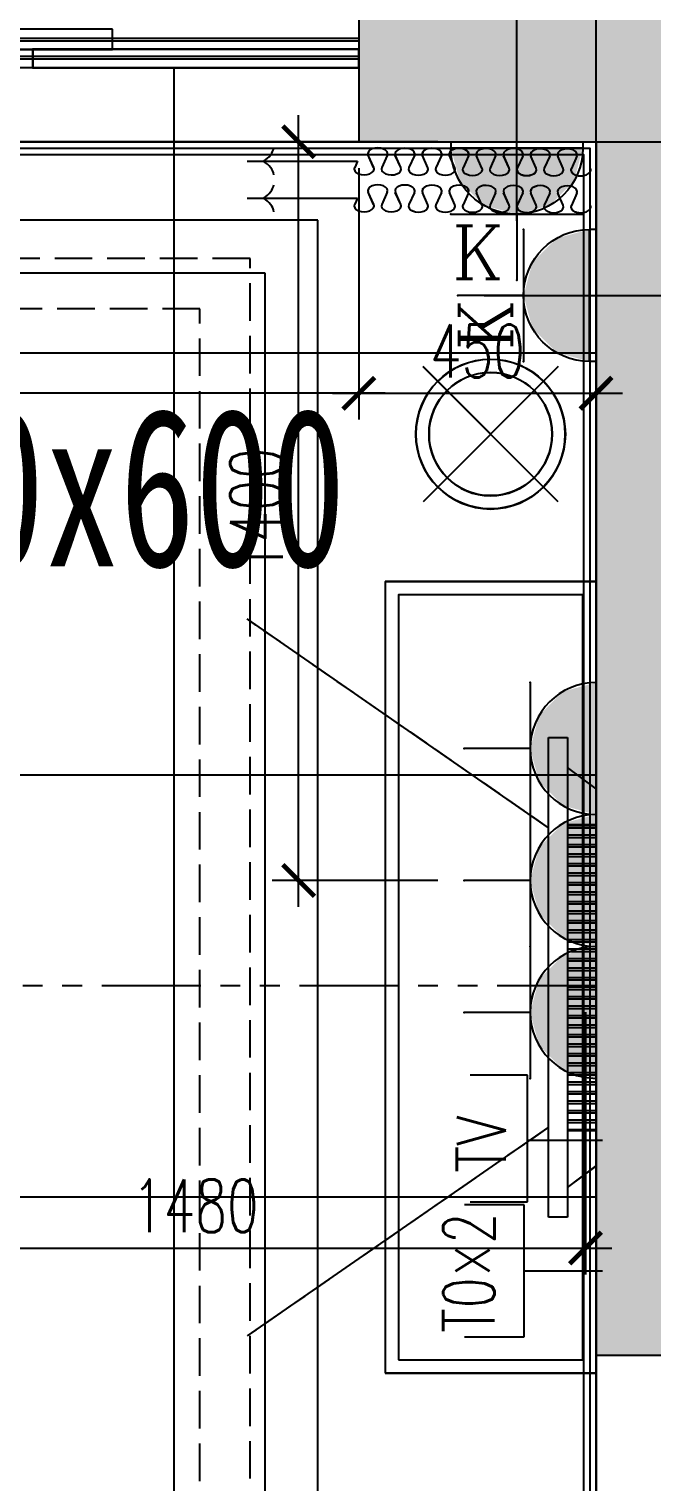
# Model space of a CAD drawing. Header units: millimetres. Extents: x 150839 to 219642, y 49429 to 88695.
# Drawn here: x 163506 to 164688, y 82855 to 85608 of the extents above; entities that cross this region are included whole.
import ezdxf
from ezdxf.enums import TextEntityAlignment as Align
from ezdxf.lldxf.tags import DXFTag
from ezdxf.xclip import XClip

# ---------------------------------------------------------------- set-up
doc = ezdxf.new("R2010")
doc.units = ezdxf.units.MM
doc.header["$LTSCALE"] = 300
doc.header["$XCLIPFRAME"] = 0
for name, pattern in [('DASH', [0.35, 0.25, -0.1]), ('HIDDEN2', [0.1875, 0.125, -0.0625]), ('PHANTOM2', [1.25, 0.625, -0.125, 0.125, -0.125, 0.125, -0.125])]:
    doc.linetypes.add(name, pattern=pattern)
doc.layers.get('0').update_dxf_attribs({"color": 97})
doc.layers.get('DEFPOINTS').update_dxf_attribs({"color": 217, "linetype": 'HIDDEN2'})
for name, color, linetype in [('00-墙填充', 8, 'Continuous'), ('00-墙实线', 6, 'Continuous'), ('00-梁编号', 2, 'Continuous'), ('00-梁虚线', 4, 'DASH'), ('C天-CEIL', 1, 'Continuous'), ('C天-LITEDIM', 3, 'Continuous'), ('E_detail', 125, 'Continuous'), ('EQUIP-动力', 1, 'Continuous'), ('F平-FLOOR1', 1, 'Continuous'), ('P平-DOOR', 1, 'Continuous'), ('P平-FURN1', 1, 'Continuous'), ('P平-WALLDIM', 3, 'Continuous'), ('WALL', 4, 'Continuous'), ('家具', 8, 'Continuous')]:
    doc.layers.add(name, color=color, linetype=linetype)
doc.layers.add('PUB_HATCH', color=8, linetype='Continuous', lineweight=0)
doc.styles.add('_SIMPLEX', font='romans.shx', dxfattribs={"width": 0.8, "bigfont": '0hztxt.shx'})
doc.styles.add('_TEL_DIM', font='COMPLEX.shx')
doc.styles.add('A10-2栋平面_SEN20RSI$0$DIM_FONT', font='SIMPLEX.shx', dxfattribs={"width": 0.7, "bigfont": 'hztxt.shx'})
doc.styles.add('A10-2栋平面_SEN20RSI$0$STANDARD', font='txt4.shx', dxfattribs={"bigfont": 'fstxt.shx'})
doc.styles.get("Standard").update_dxf_attribs({"font": ''})
doc.styles.add('TXT', font='txt.shx', dxfattribs={"width": 0.7, "bigfont": '1.shx'})
doc.styles.add('黑体', font='simhei.ttf', dxfattribs={"width": 0.7})
doc.styles.get('Standard').set_extended_font_data('SimSun')
tags = doc.linetypes.add('DASHED2', pattern=[0.375, 0.25, -0.125]).pattern_tags.tags
tags[6:7] = [DXFTag(74, 4), DXFTag(75, 0), DXFTag(340, '0'), DXFTag(46, 1.0), DXFTag(50, 0.0), DXFTag(44, 0.0), DXFTag(45, 0.0)]
tags[4:5] = [DXFTag(74, 4), DXFTag(75, 0), DXFTag(340, '0'), DXFTag(46, 1.0), DXFTag(50, 0.0), DXFTag(44, 0.0), DXFTag(45, 0.0)]
doc.dimstyles.new('大样50', dxfattribs={"dimscale": 0.5, "dimtxt": 200, "dimasz": 120, "dimexe": 100, "dimexo": 100, "dimgap": 60, "dimtad": 1, "dimdec": 0, "dimzin": 0, "dimdsep": 46, "dimtxsty": 'TXT', "dimblk": 'ARCHTICK', "dimcen": 0.09, "dimdle": 100, "dimclrd": 4, "dimclre": 3, "dimclrt": 65, "dimadec": 0, "dimazin": 0, "dimtfac": 1, "dimtdec": 0, "dimtix": 1, "dimtmove": 2, "dimatfit": 3, "dimldrblk": 'ARCHTICK', "dimfxl": 1, "dimtolj": 1, "dimtzin": 0, "dimarcsym": 0})

# ---------------------------------------------------------------- blocks, each defined once
blk = doc.blocks.new('$DorLib2D$00000138')
at = {"color": 0, "linetype": 'Continuous'}
for p, q in [((-0.2875, 0), (-0.2875, 0.1538)), ((-0.2875, 0.1538), (0, 0.1538)), ((0, 0.1538), (0, 0)), ((0.2875, 0.1538), (0, 0.1538)), ((0.2875, 0), (0.2875, 0.1538)), ((-0.5, -0.1399), (-0.5, 0)), ((-0.5, 0), (-0.2188, 0)), ((0, 0), (-0.2875, 0)), ((-0.2188, 0), (-0.2188, -0.1399)), ((0, 0), (0.2875, 0)), ((0.2188, 0), (0.2188, -0.1399)), ((0.5, 0), (0.2188, 0)), ((0.5, 0), (0.5, -0.1946)), ((0.5, -0.1399), (0.5, 0)), ((-0.2188, -0.1399), (-0.5, -0.1399)), ((0.2188, -0.1399), (0.5, -0.1399)), ((-0.1857, -0.186), (-0.037, -0.186)), ((-0.037, -0.186), (-0.1019, -0.2583)), ((-0.1019, -0.2583), (-0.1019, -0.186)), ((0.1857, -0.186), (0.037, -0.186)), ((0.037, -0.186), (0.1019, -0.2583)), ((0.1019, -0.2583), (0.1019, -0.186))]:
    blk.add_line(p, q, dxfattribs=at)
blk = doc.blocks.new('df')
at = {"layer": '00-墙填充'}
blk.add_hatch(color=8, dxfattribs=at).paths.add_polyline_path([(925589.9, 66029.7), (925139.9, 66029.7), (925139.8, 65729.7), (925589.9, 65729.7), (925589.9, 63429.7), (925839.9, 63429.7), (925839.9, 67029.7), (925589.9, 67029.7)])
at = {"layer": '00-墙实线', "color": 8, "linetype": 'ByBlock'}
for p, q in [((925139.9, 66029.7), (925139.8, 65729.7)), ((925139.8, 65729.7), (925589.9, 65729.7)), ((925589.9, 65729.7), (925589.9, 63429.7)), ((925589.9, 63429.7), (925839.9, 63429.7))]:
    blk.add_line(p, q, dxfattribs=at)
at = {"layer": '00-梁虚线', "color": 8}
for p, q in [((925139.8, 65729.7), (922489.9, 65729.7)), ((925589.9, 58179.7), (925589.9, 63429.7))]:
    blk.add_line(p, q, dxfattribs=at)
at = {"layer": '00-梁编号', "color": 8, "ltscale": 3000, "style": '黑体', "width": 0.7}
blk.add_text('KL44(1) 300x600', height=300, dxfattribs=at).set_placement((922971.9, 64924.8))
blk = doc.blocks.new('jtyejt54')
at = {"layer": '家具', "linetype": 'DASH'}
for points in [[(164263.9, 82850.2), (162994.3, 82850.2), (162994.3, 85599.4), (163640.3, 85599.4)], [(164263.9, 82950.2), (163094.3, 82950.2), (163094.3, 85499.4), (163616.1, 85499.4)]]:
    blk.add_lwpolyline(points, dxfattribs=at)
blk = doc.blocks.new('A$C2B9C41D5')
at = {"color": 8}
for p, q in [((13.9, 856.3), (37, 846)), ((50.8, 865.2), (25.3, 865.1)), ((37, 830.7), (14, 820.2)), ((14.1, 804.9), (37.2, 794.7)), ((37.3, 779.3), (14.3, 768.9)), ((14.4, 753.5), (37.4, 743.3)), ((37.5, 728), (14.5, 717.5)), ((14.6, 702.2), (37.7, 691.9)), ((37.8, 676.6), (14.8, 666.1)), ((14.8, 650.8), (37.9, 640.5)), ((38, 625.2), (15, 614.8)), ((15.1, 599.4), (38.2, 589.2)), ((38.2, 573.8), (15.3, 563.4)), ((15.3, 548.1), (38.4, 537.8)), ((38.5, 522.5), (15.5, 512)), ((15.6, 496.7), (38.7, 486.4)), ((38.7, 471.1), (15.7, 460.6)), ((15.8, 445.3), (38.9, 435.1)), ((39, 419.7), (16, 409.3)), ((16.1, 393.9), (39.2, 383.7)), ((39.2, 368.4), (16.2, 357.9)), ((16.3, 342.6), (39.4, 332.3)), ((39.5, 317), (16.5, 306.5)), ((16.6, 291.2), (39.6, 280.9)), ((39.7, 265.6), (16.7, 255.1)), ((16.8, 239.8), (39.9, 229.6)), ((28.5, 209), (17, 203.8)), ((28.5, 0), (28.5, 209))]:
    blk.add_line(p, q, dxfattribs=at)
at = {"color": 8, "extrusion": (0, 0, -1)}
for centre, major_axis, start_param, end_param in [((11.1, 838.3), (0.1, -18.7), -0.261799, 3.403392), ((39.8, 864.1), (0.1, -18.7), 4.654992, 6.544985), ((40, 812.7), (0.1, -18.7), 2.879793, 6.544985), ((11.3, 786.9), (0.1, -18.7), -0.261799, 3.403392), ((40.2, 761.3), (0.1, -18.7), 2.879793, 6.544985), ((11.6, 735.5), (0.1, -18.7), -0.261799, 3.403392), ((40.5, 710), (0.1, -18.7), 2.879793, 6.544985), ((11.8, 684.1), (0.1, -18.7), -0.261799, 3.403392), ((40.7, 658.6), (0.1, -18.7), 2.879793, 6.544985), ((12.1, 632.8), (0.1, -18.7), -0.261799, 3.403392), ((41, 607.2), (0.1, -18.7), 2.879793, 6.544985), ((12.3, 581.4), (0.1, -18.7), -0.261799, 3.403392), ((41.2, 555.8), (0.1, -18.7), 2.879793, 6.544985), ((12.5, 530), (0.1, -18.7), -0.261799, 3.403392), ((41.5, 504.5), (0.1, -18.7), 2.879793, 6.544985), ((12.8, 478.6), (0.1, -18.7), -0.261799, 3.403392), ((41.7, 453.1), (0.1, -18.7), 2.879793, 6.544985), ((13, 427.3), (0.1, -18.7), -0.261799, 3.403392), ((41.9, 401.7), (0.1, -18.7), 2.879793, 6.544985), ((13.3, 375.9), (0.1, -18.7), -0.261799, 3.403392), ((42.2, 350.3), (0.1, -18.7), 2.879793, 6.544985), ((13.5, 324.5), (0.1, -18.7), -0.261799, 3.403392), ((42.4, 299), (0.1, -18.7), 2.879793, 6.544985), ((13.8, 273.2), (0.1, -18.7), -0.261799, 3.403392), ((42.7, 247.6), (0.1, -18.7), 2.879793, 6.544985), ((14, 221.8), (0.1, -18.7), -0.261799, 3.403392), ((-1.7, -22.8), (0.2, 73.7), 0.103858, 0.754423), ((58.5, -22.9), (0.2, 73.7), -0.754423, -0.104277)]:
    blk.add_ellipse(centre, major_axis=major_axis, ratio=0.596091, start_param=start_param, end_param=end_param, dxfattribs=at)
blk = doc.blocks.new('A$C0C0425CB')
h = blk.add_hatch()
h.set_pattern_fill('_USER', color=8, scale=20, angle=360, style=0, pattern_type=0)
h.set_pattern_definition([(180, (129.765, -16.18), (-4e-15, 18), [])])
h.paths.add_polyline_path([(39.8, 273.8), (93.8, 273.8), (93.8, -306.1), (39.8, -306.1)])
at = {"color": 7, "linetype": 'HIDDEN2'}
for p, q in [((129.8, 267.6), (701.8, 663.4)), ((129.8, -300), (701.8, -695.7))]:
    blk.add_line(p, q, dxfattribs=at)
at = {"color": 5, "extrusion": (0, 0, -1)}
for p, q in [((93.8, -470.8), (93.8, 438.5)), ((93.8, 438.5), (129.8, 438.5)), ((129.8, 438.5), (129.8, -470.8)), ((93.8, 381.8), (39.8, 341.3)), ((39.8, 341.3), (39.8, -373.6)), ((39.8, -373.6), (93.8, -414.1)), ((129.8, -470.8), (93.8, -470.8))]:
    blk.add_line(p, q, dxfattribs=at)
at = {"color": 8}
for p, q in [((93.8, 273.8), (39.8, 273.8)), ((93.8, -306.1), (39.8, -306.1))]:
    blk.add_line(p, q, dxfattribs=at)
blk = doc.blocks.new('A$C21987430')
at = {"layer": 'P平-FURN1', "color": 5}
for p, q in [((226.5, 453), (226.5, 0)), ((0, 226.5), (452.7, 226.5))]:
    blk.add_line(p, q, dxfattribs=at)
blk.add_circle((226.5, 226.5), 177.2, dxfattribs=at)
at = {"layer": 'P平-FURN1', "color": 253}
blk.add_circle((226.5, 226.5), 146, dxfattribs=at)
blk = doc.blocks.new('_ArchTick')
at = {"color": 0, "linetype": 'ByBlock', "const_width": 0.15}
blk.add_lwpolyline([(-0.5, -0.5), (0.5, 0.5)], dxfattribs=at)
blk = doc.blocks.new('*D150')
at = {"layer": 'DEFPOINTS', "color": 0, "transparency": 16777216}
for p in [(164131.7, 85394.9), (164581.7, 85394.9), (164581.7, 84918.1)]:
    blk.add_point(p, dxfattribs=at)
at = {"layer": 'P平-WALLDIM', "color": 3, "lineweight": -2, "transparency": 16777216}
for p, q in [((164131.7, 85344.9), (164131.7, 84868.1)), ((164581.7, 85344.9), (164581.7, 84868.1))]:
    blk.add_line(p, q, dxfattribs=at)
at = {"layer": 'P平-WALLDIM', "color": 4, "lineweight": -2, "transparency": 16777216}
blk.add_line((164081.7, 84918.1), (164631.7, 84918.1), dxfattribs=at)
at = {"layer": 'P平-WALLDIM', "color": 4, "lineweight": -2, "transparency": 16777216, "xscale": 60, "yscale": 60, "zscale": 60, "rotation": 180}
blk.add_blockref('_ArchTick', (164131.7, 84918.1), dxfattribs=at)
at = {"layer": 'P平-WALLDIM', "color": 4, "lineweight": -2, "transparency": 16777216, "xscale": 60, "yscale": 60, "zscale": 60}
blk.add_blockref('_ArchTick', (164581.7, 84918.1), dxfattribs=at)
at = {"layer": 'P平-WALLDIM', "color": 65, "transparency": 16777216, "insert": (164356.7, 84998.1), "char_height": 100, "attachment_point": 5, "style": 'TXT'}
blk.add_mtext('\\A1;450', dxfattribs=at)
blk = doc.blocks.new('*D151')
at = {"layer": 'DEFPOINTS', "color": 0, "transparency": 16777216}
for p in [(161931.7, 85394.9), (164131.7, 85394.9), (161931.7, 84918.1)]:
    blk.add_point(p, dxfattribs=at)
at = {"layer": 'P平-WALLDIM', "color": 3, "lineweight": -2, "transparency": 16777216}
for p, q in [((161931.7, 85344.9), (161931.7, 84868.1)), ((164131.7, 85344.9), (164131.7, 84868.1))]:
    blk.add_line(p, q, dxfattribs=at)
at = {"layer": 'P平-WALLDIM', "color": 4, "lineweight": -2, "transparency": 16777216}
blk.add_line((164181.7, 84918.1), (161881.7, 84918.1), dxfattribs=at)
at = {"layer": 'P平-WALLDIM', "color": 4, "lineweight": -2, "transparency": 16777216, "xscale": 60, "yscale": 60, "zscale": 60, "rotation": 180}
blk.add_blockref('_ArchTick', (161931.7, 84918.1), dxfattribs=at)
at = {"layer": 'P平-WALLDIM', "color": 4, "lineweight": -2, "transparency": 16777216, "xscale": 60, "yscale": 60, "zscale": 60}
blk.add_blockref('_ArchTick', (164131.7, 84918.1), dxfattribs=at)
at = {"layer": 'P平-WALLDIM', "color": 65, "transparency": 16777216, "insert": (163031.7, 84998.1), "char_height": 100, "attachment_point": 5, "style": 'TXT'}
blk.add_mtext('\\A1;2200', dxfattribs=at)
blk = doc.blocks.new('*D195')
at = {"layer": 'DEFPOINTS', "color": 0, "transparency": 16777216}
for p in [(164017.5, 85394.9), (164331.7, 85394.9), (164331.7, 83994.6)]:
    blk.add_point(p, dxfattribs=at)
at = {"layer": 'EQUIP-动力', "color": 4, "lineweight": -2, "transparency": 16777216}
blk.add_line((164017.5, 83944.6), (164017.5, 85444.9), dxfattribs=at)
at = {"layer": 'EQUIP-动力', "color": 3, "lineweight": -2, "transparency": 16777216}
for p, q in [((164281.7, 85394.9), (163967.5, 85394.9)), ((164281.7, 83994.6), (163967.5, 83994.6))]:
    blk.add_line(p, q, dxfattribs=at)
at = {"layer": 'EQUIP-动力', "color": 4, "lineweight": -2, "transparency": 16777216, "xscale": 60, "yscale": 60, "zscale": 60}
for p, rotation in [((164017.5, 85394.9), 90), ((164017.5, 83994.6), 270)]:
    blk.add_blockref('_ArchTick', p, dxfattribs=dict(at, rotation=rotation))
at = {"layer": 'EQUIP-动力', "color": 65, "transparency": 16777216, "insert": (163937.5, 84694.8), "char_height": 100, "attachment_point": 5, "rotation": 90, "style": 'TXT'}
blk.add_mtext('\\A1;1400', dxfattribs=at)
blk = doc.blocks.new('htrwhth4w')
at = {"layer": 'EQUIP-动力', "color": 250, "linetype": 'DASHED2'}
for p, q in [((205795.4, 85608.1), (205162.9, 85608.1)), ((205795.4, 85569.7), (205795.4, 85608.1)), ((205162.9, 85569.7), (205795.4, 85569.7)), ((205644.1, 85569.7), (205644.1, 85534.7)), ((206262.9, 85569.7), (205644.1, 85569.7)), ((206262.9, 85569.7), (206262.9, 85521)), ((206262.9, 85534.7), (206262.9, 85569.7)), ((205644.1, 85534.7), (206262.9, 85534.7)), ((206291.1, 85345.7), (206280.8, 85368.8)), ((206316.8, 85368.6), (206306.4, 85345.6)), ((206342.4, 85345.5), (206332.2, 85368.6)), ((206368.2, 85368.4), (206357.8, 85345.4)), ((206393.8, 85345.2), (206383.5, 85368.3)), ((206419.6, 85368.1), (206409.1, 85345.1)), ((206445.2, 85345), (206434.9, 85368.1)), ((206471, 85367.9), (206460.5, 85344.9)), ((206496.5, 85344.7), (206486.3, 85367.8)), ((206522.3, 85367.7), (206511.9, 85344.7)), ((206547.9, 85344.5), (206537.7, 85367.6)), ((206573.7, 85367.4), (206563.2, 85344.4)), ((206599.3, 85344.2), (206589, 85367.3)), ((206625.1, 85367.2), (206614.6, 85344.2)), ((206650.7, 85344), (206640.4, 85367.1)), ((206676.5, 85366.9), (206666, 85343.9)), ((206051.2, 85357.4), (206260.2, 85357.4)), ((206260.2, 85357.4), (206255, 85345.9)), ((206051.2, 85287.4), (206260.2, 85287.4)), ((206260.2, 85287.4), (206255, 85275.9)), ((206291.1, 85275.7), (206280.8, 85298.8)), ((206316.8, 85298.6), (206306.4, 85275.6)), ((206342.4, 85275.5), (206332.2, 85298.6)), ((206368.2, 85298.4), (206357.8, 85275.4)), ((206393.8, 85275.2), (206383.5, 85298.3)), ((206419.6, 85298.1), (206409.1, 85275.1)), ((206445.2, 85275), (206434.9, 85298.1)), ((206471, 85297.9), (206460.5, 85274.9)), ((206496.5, 85274.7), (206486.3, 85297.8)), ((206522.3, 85297.7), (206511.9, 85274.7)), ((206547.9, 85274.5), (206537.7, 85297.6)), ((206573.7, 85297.4), (206563.2, 85274.4)), ((206599.3, 85274.2), (206589, 85297.3)), ((206625.1, 85297.2), (206614.6, 85274.2)), ((206650.7, 85274), (206640.4, 85297.1)), ((206676.5, 85296.9), (206666, 85273.9)), ((206185.1, 85245.7), (205539.1, 85245.7)), ((206185.1, 82496.5), (206185.1, 85245.7)), ((206085.1, 85145.7), (205563.4, 85145.7)), ((206085.1, 82596.5), (206085.1, 85145.7)), ((206640.9, 84968.6), (206384.7, 84712.3)), ((206640.9, 84712.3), (206384.8, 84968.4)), ((206712.9, 84560.9), (206312.9, 84560.9)), ((206312.9, 84560.9), (206312.9, 83060.9)), ((206712.9, 83060.9), (206712.9, 84560.9)), ((206687.9, 84535.9), (206337.9, 84535.9)), ((206337.9, 84535.9), (206337.9, 83085.9)), ((206687.9, 83085.9), (206687.9, 84535.9)), ((206622.9, 84094.4), (206050.9, 84490.2)), ((206658.9, 84100.6), (206712.9, 84100.6)), ((206658.9, 84098.6), (206712.9, 84098.6)), ((206658.9, 84080.6), (206712.9, 84080.6)), ((206658.9, 84062.6), (206712.9, 84062.6)), ((206658.9, 84044.6), (206712.9, 84044.6)), ((206658.9, 84026.6), (206712.9, 84026.6)), ((206658.9, 84008.6), (206712.9, 84008.6)), ((206658.9, 83990.6), (206712.9, 83990.6)), ((206658.9, 83972.6), (206712.9, 83972.6)), ((206658.9, 83954.6), (206712.9, 83954.6)), ((206658.9, 83936.6), (206712.9, 83936.6)), ((206658.9, 83918.6), (206712.9, 83918.6)), ((206658.9, 83900.6), (206712.9, 83900.6)), ((206658.9, 83882.6), (206712.9, 83882.6)), ((206658.9, 83864.6), (206712.9, 83864.6)), ((206658.9, 83846.6), (206712.9, 83846.6)), ((206658.9, 83828.6), (206712.9, 83828.6)), ((206658.9, 83810.6), (206712.9, 83810.6)), ((206658.9, 83792.6), (206712.9, 83792.6)), ((206658.9, 83774.6), (206712.9, 83774.6)), ((206658.9, 83756.6), (206712.9, 83756.6)), ((206658.9, 83738.6), (206712.9, 83738.6)), ((206658.9, 83720.6), (206712.9, 83720.6)), ((206658.9, 83702.6), (206712.9, 83702.6)), ((206658.9, 83684.6), (206712.9, 83684.6)), ((206658.9, 83666.6), (206712.9, 83666.6)), ((206658.9, 83648.6), (206712.9, 83648.6)), ((206658.9, 83630.6), (206712.9, 83630.6)), ((206658.9, 83612.6), (206712.9, 83612.6)), ((206658.9, 83594.6), (206712.9, 83594.6)), ((206658.9, 83576.6), (206712.9, 83576.6)), ((206658.9, 83558.6), (206712.9, 83558.6)), ((206622.9, 83526.9), (206050.9, 83131.1)), ((206658.9, 83540.6), (206712.9, 83540.6)), ((206658.9, 83522.6), (206712.9, 83522.6)), ((206658.9, 83520.7), (206712.9, 83520.7)), ((206337.9, 83085.9), (206687.9, 83085.9)), ((206312.9, 83060.9), (206712.9, 83060.9))]:
    blk.add_line(p, q, dxfattribs=at)
at = {"layer": 'EQUIP-动力', "color": 250, "linetype": 'DASHED2', "extrusion": (0, 0, -1)}
for p, q in [((206622.9, 84265.3), (206658.9, 84265.3)), ((206622.9, 83356), (206622.9, 84265.3)), ((206658.9, 84265.3), (206658.9, 83356)), ((206712.9, 84168.1), (206658.9, 84208.6)), ((206712.9, 83453.2), (206712.9, 84168.1)), ((206658.9, 83412.7), (206712.9, 83453.2)), ((206658.9, 83356), (206622.9, 83356))]:
    blk.add_line(p, q, dxfattribs=at)
at = {"layer": 'EQUIP-动力', "color": 250, "linetype": 'DASHED2'}
for radius in [141.8, 116.8]:
    blk.add_circle((206512.8, 84840.5), radius, dxfattribs=at)
for centre, major_axis, start_param, end_param in [((206028.3, 85387.4), (73.7, 0.2), -0.754423, -0.104277), ((206298.8, 85371.6), (-18.7, 0.1), 2.879793, 6.544985), ((206350.2, 85371.3), (-18.7, 0.1), 2.879793, 6.544985), ((206401.6, 85371.1), (-18.7, 0.1), 2.879793, 6.544985), ((206453, 85370.9), (-18.7, 0.1), 2.879793, 6.544985), ((206504.3, 85370.6), (-18.7, 0.1), 2.879793, 6.544985), ((206555.7, 85370.4), (-18.7, 0.1), 2.879793, 6.544985), ((206607.1, 85370.1), (-18.7, 0.1), 2.879793, 6.544985), ((206658.4, 85369.9), (-18.7, 0.1), 2.879793, 6.544985), ((206028.5, 85327.2), (73.7, 0.2), 0.103858, 0.754423), ((206273, 85342.9), (-18.7, 0.1), -0.261799, 3.403392), ((206324.4, 85342.7), (-18.7, 0.1), -0.261799, 3.403392), ((206375.8, 85342.4), (-18.7, 0.1), -0.261799, 3.403392), ((206427.1, 85342.2), (-18.7, 0.1), -0.261799, 3.403392), ((206478.5, 85341.9), (-18.7, 0.1), -0.261799, 3.403392), ((206529.9, 85341.7), (-18.7, 0.1), -0.261799, 3.403392), ((206581.3, 85341.5), (-18.7, 0.1), -0.261799, 3.403392), ((206632.6, 85341.2), (-18.7, 0.1), -0.261799, 3.403392), ((206684, 85341), (-18.7, 0.1), -0.261799, 3.403392), ((206028.3, 85317.4), (73.7, 0.2), -0.754423, -0.104277), ((206298.8, 85301.6), (-18.7, 0.1), 2.879793, 6.544985), ((206350.2, 85301.3), (-18.7, 0.1), 2.879793, 6.544985), ((206401.6, 85301.1), (-18.7, 0.1), 2.879793, 6.544985), ((206453, 85300.9), (-18.7, 0.1), 2.879793, 6.544985), ((206504.3, 85300.6), (-18.7, 0.1), 2.879793, 6.544985), ((206555.7, 85300.4), (-18.7, 0.1), 2.879793, 6.544985), ((206607.1, 85300.1), (-18.7, 0.1), 2.879793, 6.544985), ((206658.4, 85299.9), (-18.7, 0.1), 2.879793, 6.544985), ((206028.5, 85257.2), (73.7, 0.2), 0.103858, 0.754423), ((206273, 85272.9), (-18.7, 0.1), -0.261799, 3.403392), ((206324.4, 85272.7), (-18.7, 0.1), -0.261799, 3.403392), ((206375.8, 85272.4), (-18.7, 0.1), -0.261799, 3.403392), ((206427.1, 85272.2), (-18.7, 0.1), -0.261799, 3.403392), ((206478.5, 85271.9), (-18.7, 0.1), -0.261799, 3.403392), ((206529.9, 85271.7), (-18.7, 0.1), -0.261799, 3.403392), ((206581.3, 85271.5), (-18.7, 0.1), -0.261799, 3.403392), ((206632.6, 85271.2), (-18.7, 0.1), -0.261799, 3.403392), ((206684, 85271), (-18.7, 0.1), -0.261799, 3.403392)]:
    blk.add_ellipse(centre, major_axis=major_axis, ratio=0.596091, start_param=start_param, end_param=end_param, dxfattribs=at)
at = {"layer": 'EQUIP-动力', "color": 250, "linetype": 'DASHED2', "flags": 9}
for tag, style, width in [('XSIZE', 'A10-2栋平面_SEN20RSI$0$STANDARD', 0.8), ('YSIZE', 'A10-2栋平面_SEN20RSI$0$STANDARD', 0.8), ('XSIZE', 'A10-2栋平面_SEN20RSI$0$DIM_FONT', 0.7), ('YSIZE', 'A10-2栋平面_SEN20RSI$0$DIM_FONT', 0.7)]:
    blk.add_attdef(tag, (209413, 80718.7), '', height=0.5, rotation=0.0069, dxfattribs=dict(at, style=style, width=width))
blk = doc.blocks.new('$equip$00001764')
for p, q in [((-0.5, 1.05), (-0.5, 1)), ((-0.5, 1), (0.5, 1)), ((0.5, 1.05), (0.5, 1)), ((0.5, 0.5), (-0.5, 0.5)), ((0, 0.5), (0, 0))]:
    blk.add_line(p, q)
blk.add_arc((0, 1), 0.5, 180, 0)
for p in [(-0.5, 0.5), (0.5, 0.5), (0, 0)]:
    blk.add_point(p)
for points in [[(0.433, 0.75), (-0.433, 0.75), (0.5, 1), (-0.5, 1)], [(0.25, 0.567), (-0.25, 0.567), (0.433, 0.75), (-0.433, 0.75)], [(0, 0.5), (0, 0.5), (0.25, 0.567), (-0.25, 0.567)]]:
    blk.add_solid(points)
at = {"color": 7, "style": '_TEL_DIM'}
blk.add_attdef('$TEXT$', text='', height=0.4, dxfattribs=at).set_placement((0.303, 0.211), align=Align.MIDDLE_CENTER)
at = {"color": 7, "style": '_TEL_DIM', "flags": 1}
blk.add_attdef('A', text='', height=0.00002, dxfattribs=at).set_placement((0, 0), align=Align.MIDDLE_CENTER)
blk = doc.blocks.new('*D233')
at = {"layer": 'DEFPOINTS', "color": 0, "transparency": 16777216}
for p in [(164581.7, 85795.2), (164431.4, 85194.9), (164581.7, 85194.9)]:
    blk.add_point(p, dxfattribs=at)
at = {"layer": 'EQUIP-动力', "color": 3, "lineweight": -2, "transparency": 16777216}
for p, q in [((164431.4, 85244.9), (164431.4, 85845.2)), ((164581.7, 85244.9), (164581.7, 85845.2))]:
    blk.add_line(p, q, dxfattribs=at)
at = {"layer": 'EQUIP-动力', "color": 4, "lineweight": -2, "transparency": 16777216}
blk.add_line((164381.4, 85795.2), (164631.7, 85795.2), dxfattribs=at)
at = {"layer": 'EQUIP-动力', "color": 4, "lineweight": -2, "transparency": 16777216, "xscale": 60, "yscale": 60, "zscale": 60, "rotation": 180}
blk.add_blockref('_ArchTick', (164431.4, 85795.2), dxfattribs=at)
at = {"layer": 'EQUIP-动力', "color": 4, "lineweight": -2, "transparency": 16777216, "xscale": 60, "yscale": 60, "zscale": 60}
blk.add_blockref('_ArchTick', (164581.7, 85795.2), dxfattribs=at)
at = {"layer": 'EQUIP-动力', "color": 65, "transparency": 16777216, "insert": (164487.3, 85921.8), "char_height": 100, "attachment_point": 5, "style": 'TXT'}
blk.add_mtext('\\A1;150', dxfattribs=at)
blk = doc.blocks.new('*D234')
at = {"layer": 'DEFPOINTS', "color": 0, "transparency": 16777216}
for p in [(164342.5, 85394.9), (165065.9, 85394.9), (164319.2, 85103.5)]:
    blk.add_point(p, dxfattribs=at)
at = {"layer": 'EQUIP-动力', "color": 4, "lineweight": -2, "transparency": 16777216}
blk.add_line((165065.9, 85053.5), (165065.9, 85444.9), dxfattribs=at)
at = {"layer": 'EQUIP-动力', "color": 3, "lineweight": -2, "transparency": 16777216}
for p, q in [((164392.5, 85394.9), (165115.9, 85394.9)), ((164369.2, 85103.5), (165115.9, 85103.5))]:
    blk.add_line(p, q, dxfattribs=at)
at = {"layer": 'EQUIP-动力', "color": 4, "lineweight": -2, "transparency": 16777216, "xscale": 60, "yscale": 60, "zscale": 60}
for p, rotation in [((165065.9, 85394.9), 90), ((165065.9, 85103.5), 270)]:
    blk.add_blockref('_ArchTick', p, dxfattribs=dict(at, rotation=rotation))
at = {"layer": 'EQUIP-动力', "color": 65, "transparency": 16777216, "insert": (164985.9, 85249.2), "char_height": 100, "attachment_point": 5, "rotation": 90, "style": 'TXT'}
blk.add_mtext('\\A1;250', dxfattribs=at)
blk = doc.blocks.new('A$C26043CBD')
at = {"layer": 'PUB_HATCH'}
blk.add_hatch(color=256, dxfattribs=at).paths.add_polyline_path([(12500, 35000), (12300, 35000), (12300, 34000), (11850, 34000), (11849.9, 33700), (12300, 33700), (12300, 31400), (12500, 31400)])
at = {"layer": '00-墙实线', "linetype": 'ByBlock'}
blk.add_lwpolyline([(12300, 34000), (11850, 34000), (11849.9, 33700), (12300, 33700), (12300, 31400), (12500, 31400), (12500, 35000), (12300, 35000)], close=True, dxfattribs=at)
blk = doc.blocks.new('rtwhrwg')
at = {"layer": 'PUB_HATCH'}
blk.add_hatch(color=256, dxfattribs=at).paths.add_polyline_path([(148326.6, 86694.9), (148126.6, 86694.9), (148126.6, 85694.9), (147676.7, 85694.9), (147676.5, 85394.9), (148126.6, 85394.9), (148126.6, 83094.9), (148326.6, 83094.9)])
at = {"layer": '00-墙实线', "linetype": 'ByBlock'}
blk.add_lwpolyline([(148126.6, 85694.9), (147676.7, 85694.9), (147676.5, 85394.9), (148126.6, 85394.9), (148126.6, 83094.9), (148326.6, 83094.9), (148326.6, 86694.9), (148126.6, 86694.9)], close=True, dxfattribs=at)
at = {"layer": 'WALL', "linetype": 'ByBlock'}
for p, q in [((147676.5, 85694.9), (147676.5, 85394.9)), ((147676.5, 85394.9), (148126.6, 85394.9)), ((148126.6, 82294.9), (148126.6, 85394.9))]:
    blk.add_line(p, q, dxfattribs=at)
ref = blk.add_blockref('A$C26043CBD', (135826.6, 51694.9))
XClip(ref).set_block_clipping_path([(5323.565745626, 36424.6593090541), (5343.260554382, 28138.7393014318), (11959.7920761615, 25127.4660112042), (16626.8143280208, 25540.778666953), (16272.3546851448, 36424.6593090541)])
blk = doc.blocks.new('*D285')
at = {"layer": 'C天-LITEDIM', "color": 3, "lineweight": -2, "transparency": 16777216}
for p, q in [((163081.4, 83744.9), (163081.4, 83248)), ((164561.7, 83744.9), (164561.7, 83248))]:
    blk.add_line(p, q, dxfattribs=at)
at = {"layer": 'C天-LITEDIM', "color": 4, "lineweight": -2, "transparency": 16777216}
blk.add_line((163031.4, 83298), (164611.7, 83298), dxfattribs=at)
at = {"layer": 'DEFPOINTS', "color": 0, "transparency": 16777216}
for p in [(163081.4, 83794.9), (164561.7, 83794.9), (164561.7, 83298)]:
    blk.add_point(p, dxfattribs=at)
at = {"layer": 'C天-LITEDIM', "color": 4, "lineweight": -2, "transparency": 16777216, "xscale": 60, "yscale": 60, "zscale": 60, "rotation": 180}
blk.add_blockref('_ArchTick', (163081.4, 83298), dxfattribs=at)
at = {"layer": 'C天-LITEDIM', "color": 4, "lineweight": -2, "transparency": 16777216, "xscale": 60, "yscale": 60, "zscale": 60}
blk.add_blockref('_ArchTick', (164561.7, 83298), dxfattribs=at)
at = {"layer": 'C天-LITEDIM', "color": 65, "transparency": 16777216, "insert": (163821.6, 83378), "char_height": 100, "attachment_point": 5, "style": 'TXT'}
blk.add_mtext('\\A1;1480', dxfattribs=at)

msp = doc.modelspace()

# ---------------------------------------------------------------- linework, layer by layer
at = {"layer": 'C天-CEIL'}
for p, q in [((164131.7, 85394.9), (161481.7, 85394.9)), ((161481.7, 85394.9), (164581.7, 85394.9))]:
    msp.add_line(p, q, dxfattribs=at)
at = {"layer": 'C天-CEIL', "color": 1}
for points in [[(161481.7, 85394.9), (164581.7, 85394.9), (164581.7, 79394.9), (161481.7, 79394.9)], [(161505.7, 85370.9), (164557.7, 85370.9), (164557.7, 79418.9), (161505.7, 79418.9)]]:
    msp.add_lwpolyline(points, close=True, dxfattribs=at)
at = {"layer": 'C天-CEIL', "color": 8}
msp.add_lwpolyline([(161493.7, 85382.9), (164569.7, 85382.9), (164569.7, 79406.9), (161493.7, 79406.9)], close=True, dxfattribs=at)
at = {"layer": 'C天-LITEDIM', "linetype": 'PHANTOM2'}
msp.add_line((164581.7, 83794.9), (161481.7, 83794.9), dxfattribs=at)
at = {"layer": 'EQUIP-动力', "color": 1}
for p, q in [((164456.7, 84369.6), (164456.7, 84119.6)), ((164456.7, 84244.6), (164331.7, 84244.6)), ((164456.7, 84119.6), (164456.7, 83869.6)), ((164456.7, 83994.6), (164331.7, 83994.6)), ((164456.7, 83869.6), (164456.7, 83619.6)), ((164456.7, 83744.6), (164331.7, 83744.6)), ((164451.4, 83625.6), (164342.6, 83625.6)), ((164451.4, 83385.6), (164451.4, 83625.6)), ((164451.4, 83502.6), (164594.2, 83502.6)), ((164342.6, 83385.6), (164451.4, 83385.6)), ((164445.4, 83379.6), (164332.1, 83379.6)), ((164445.4, 83129.6), (164445.4, 83379.6)), ((164445.4, 83254.6), (164594.2, 83254.6)), ((164332.1, 83129.6), (164445.4, 83129.6))]:
    msp.add_line(p, q, dxfattribs=at)
for centre in [(164581.7, 84244.6), (164581.7, 83994.6), (164581.7, 83744.6)]:
    msp.add_arc(centre, 125, 90, 270, dxfattribs=at)
for p in [(164456.7, 84369.6), (164331.7, 84244.6), (164456.7, 84119.6), (164456.7, 84119.6), (164331.7, 83994.6), (164456.7, 83869.6), (164456.7, 83869.6), (164331.7, 83744.6), (164456.7, 83619.6)]:
    msp.add_point(p, dxfattribs=at)
for points in [[(164473.5, 84307.1), (164473.5, 84182.1), (164519.2, 84352.9), (164519.2, 84136.4)], [(164519.2, 84352.9), (164519.2, 84136.4), (164581.7, 84369.6), (164581.7, 84119.6)], [(164456.7, 84244.6), (164456.7, 84244.6), (164473.5, 84307.1), (164473.5, 84182.1)], [(164473.5, 84057.1), (164473.5, 83932.1), (164519.2, 84102.9), (164519.2, 83886.4)], [(164519.2, 84102.9), (164519.2, 83886.4), (164581.7, 84119.6), (164581.7, 83869.6)], [(164456.7, 83994.6), (164456.7, 83994.6), (164473.5, 84057.1), (164473.5, 83932.1)], [(164473.5, 83807.1), (164473.5, 83682.1), (164519.2, 83852.9), (164519.2, 83636.4)], [(164519.2, 83852.9), (164519.2, 83636.4), (164581.7, 83869.6), (164581.7, 83619.6)], [(164456.7, 83744.6), (164456.7, 83744.6), (164473.5, 83807.1), (164473.5, 83682.1)]]:
    msp.add_solid(points, dxfattribs=at)
at = {"layer": 'F平-FLOOR1', "color": 8}
for p, q in [((161931.7, 85591.3), (164131.7, 85591.3)), ((161931.7, 85586.3), (164131.7, 85586.3)), ((161931.7, 85557), (164131.7, 85557)), ((161931.7, 85552), (164131.7, 85552)), ((163781.7, 77794.9), (163781.7, 85535)), ((164581.7, 77794.9), (164581.7, 85394.9)), ((161481.7, 84994.9), (164581.7, 84994.9)), ((161481.7, 84194.9), (164581.7, 84194.9)), ((161481.7, 83394.9), (164581.7, 83394.9))]:
    msp.add_line(p, q, dxfattribs=at)
at = {"layer": 'F平-FLOOR1'}
msp.add_line((164131.7, 85535), (161931.7, 85535), dxfattribs=at)
at = {"layer": 'P平-FURN1'}
msp.add_lwpolyline([(164181.7, 83060.9), (164581.7, 83060.9), (164581.7, 84560.9), (164181.7, 84560.9)], close=True, dxfattribs=at)
at = {"layer": 'P平-FURN1', "color": 8}
msp.add_lwpolyline([(164206.7, 83085.9), (164556.7, 83085.9), (164556.7, 84535.9), (164206.7, 84535.9)], close=True, dxfattribs=at)

# ---------------------------------------------------------------- block references
at = {"layer": 'DEFPOINTS'}
msp.add_blockref('df', (-761008.1, 19665.2), dxfattribs=at)
at = {"layer": 'E_detail'}
msp.add_blockref('rtwhrwg', (16455.1, 0), dxfattribs=at)
at = {"layer": 'EQUIP-动力', "color": 1, "linetype": 'Continuous'}
msp.add_blockref('htrwhth4w', (-42131.2, 0.3), dxfattribs=at)
at = {"layer": 'EQUIP-动力'}
ref = msp.add_blockref('$equip$00001764', (164431.4, 85132.4), dxfattribs=dict(at, xscale=-250.0000000000001, yscale=250.0000000000001, zscale=250.0000000000001))
ref.add_attrib('$TEXT$', 'K', dxfattribs={"layer": '0', "color": 0, "height": 100, "style": '_TEL_DIM'}).set_placement((164355.7, 85185.2), align=Align.MIDDLE_CENTER)
ref = msp.add_blockref('$equip$00001764', (164319.2, 85103.5), dxfattribs=dict(at, xscale=-250.0000000000001, yscale=250.0000000000001, zscale=250.0000000000001, rotation=270))
ref.add_attrib('$TEXT$', 'K', dxfattribs={"layer": '0', "color": 0, "height": 100, "rotation": 90, "style": '_TEL_DIM'}).set_placement((164372, 85045.6), align=Align.MIDDLE_CENTER)
at = {"layer": 'P平-DOOR', "xscale": 2200, "yscale": 250, "zscale": 2200}
msp.add_blockref('$DorLib2D$00000138', (163031.7, 85569.9), dxfattribs=at)
at = {"layer": 'P平-FURN1', "xscale": -0.95, "yscale": 0.95, "zscale": 0.95}
msp.add_blockref('jtyejt54', (318769.9, 3853.9), dxfattribs=at)
at = {"layer": 'P平-FURN1', "extrusion": (0, 0, -1)}
ref = msp.add_blockref('A$C2B9C41D5', (-163920, 85329.2), dxfattribs=dict(at, zscale=-1, rotation=90.00000000000001))
XClip(ref).set_block_clipping_path([(-178.338728893, -42.2604909489), (360.1842970083, 636.2823564518)])
ref = msp.add_blockref('A$C2B9C41D5', (-163920, 85259.2), dxfattribs=dict(at, zscale=-1, rotation=90.00000000000001))
XClip(ref).set_block_clipping_path([(-108.338728893, -42.2604909489), (430.1842970083, 636.2823564518)])
at = {"layer": 'P平-FURN1', "xscale": -0.8, "yscale": 0.8, "zscale": 0.8, "rotation": 315}
msp.add_blockref('A$C21987430', (164381.6, 84584.2), dxfattribs=at)
at = {"layer": 'P平-FURN1', "extrusion": (0, 0, -1), "xscale": -1, "zscale": -1, "rotation": 180}
msp.add_blockref('A$C0C0425CB', (-164621.5, 83794.7), dxfattribs=at)

# ---------------------------------------------------------------- texts
at = {"layer": 'EQUIP-动力', "color": 1, "style": '_SIMPLEX'}
for s, height, width, p in [('TV', 93.31, 0.8, (164410.6, 83440.7)), ('T0×2', 97.2, 0.7, (164389.1, 83137.2))]:
    msp.add_text(s, height=height, rotation=90, dxfattribs=dict(at, width=width)).set_placement(p)
at = {"layer": 'EQUIP-动力', "color": 1, "text_generation_flag": 4, "width": 1, "flags": 9}
for p in [(164331.7, 84244.6), (164331.7, 83994.6), (164331.7, 83744.6)]:
    msp.add_attdef('A', p, '带保护接点暗装插座', height=0.005, rotation=90, dxfattribs=at)

# ---------------------------------------------------------------- dimensions: what is measured, and where the dimension line sits
at = {"layer": 'C天-LITEDIM'}
dim = msp.add_linear_dim(base=(164561.7, 83298), p1=(163081.4, 83794.9), p2=(164561.7, 83794.9), dimstyle='大样50', dxfattribs=at)
dim.commit()
dim.dimension.update_dxf_attribs({"geometry": '*D285', "text_midpoint": (163821.6, 83378)})
at = {"layer": 'EQUIP-动力'}
dim = msp.add_linear_dim(base=(164581.7, 85795.2), p1=(164431.4, 85194.9), p2=(164581.7, 85194.9), angle=180, dimstyle='大样50', dxfattribs=at)
dim.commit()
dim.dimension.update_dxf_attribs({"geometry": '*D233', "text_midpoint": (164487.3, 85921.8), "dimtype": 160})
dim = msp.add_linear_dim(base=(164017.5, 85394.9), p1=(164331.7, 83994.6), p2=(164331.7, 85394.9), angle=90, dimstyle='大样50', dxfattribs=at)
dim.commit()
dim.dimension.update_dxf_attribs({"geometry": '*D195', "text_midpoint": (163937.5, 84694.8)})
dim = msp.add_linear_dim(base=(165065.9, 85394.9), p1=(164319.2, 85103.5), p2=(164342.5, 85394.9), angle=90, text='250', dimstyle='大样50', dxfattribs=at)
dim.commit()
dim.dimension.update_dxf_attribs({"geometry": '*D234', "text_midpoint": (164985.9, 85249.2)})
at = {"layer": 'P平-WALLDIM'}
for base, p2, picture, middle in [((161931.7, 84918.1), (161931.7, 85394.9), '*D151', (163031.7, 84998.1)), ((164581.7, 84918.1), (164581.7, 85394.9), '*D150', (164356.7, 84998.1))]:
    dim = msp.add_linear_dim(base=base, p1=(164131.7, 85394.9), p2=p2, dimstyle='大样50', dxfattribs=at)
    dim.commit()
    dim.dimension.update_dxf_attribs({"geometry": picture, "text_midpoint": middle})

doc.saveas('drawing.dxf')
